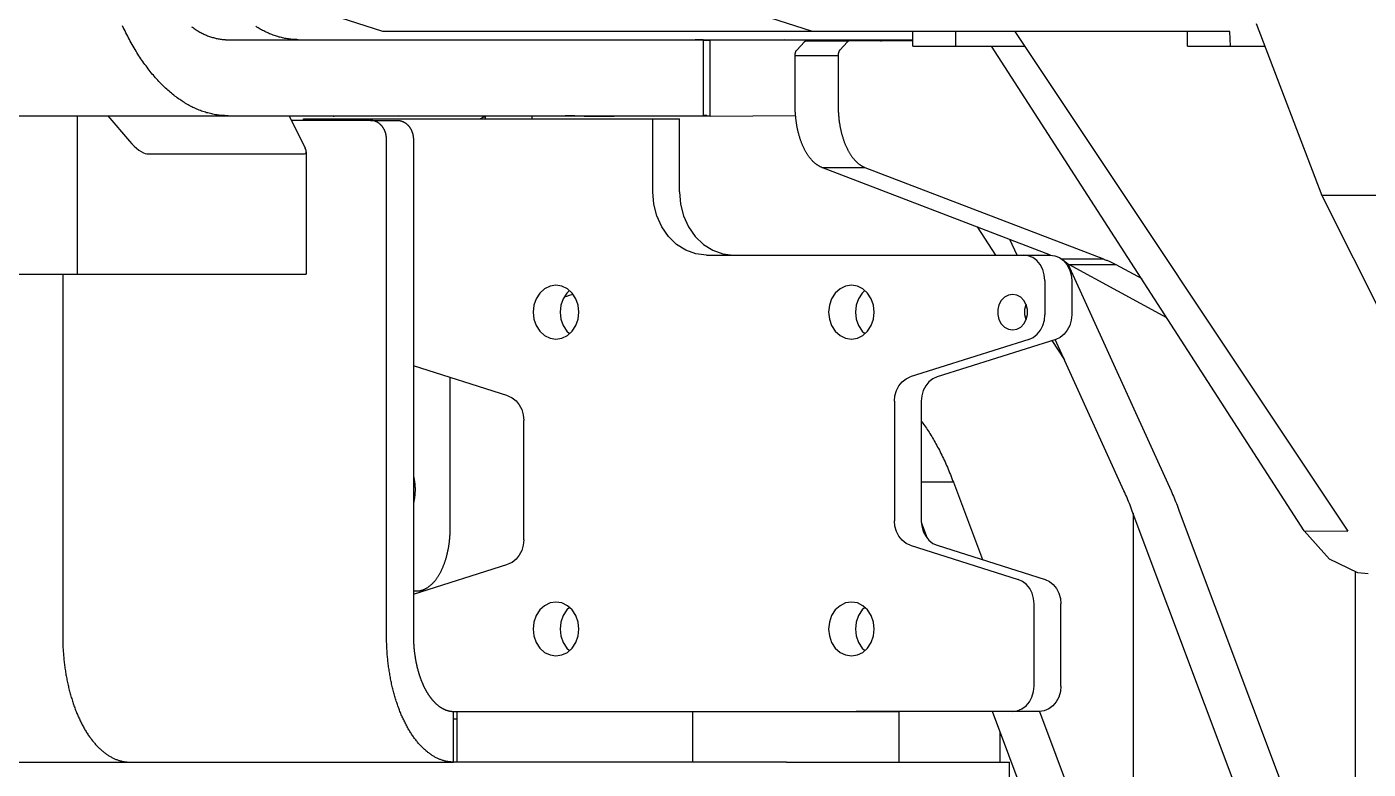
# Model space of a CAD drawing. Header units: millimetres. Extents: x 1084702 to 1166801, y 36632 to 124519.
# Drawn here: x 1098622.6 to 1098834.3, y 57618.9 to 57736 of the extents above; entities that cross this region are included whole.
import ezdxf

# ---------------------------------------------------------------- set-up
doc = ezdxf.new("R2010")
doc.units = ezdxf.units.MM
doc.header["$LTSCALE"] = 250
doc.linetypes.add('CENTER', pattern=[3, 2.5, -0.25, 0, -0.25])
doc.layers.get('0').update_dxf_attribs({"color": 255})

# ---------------------------------------------------------------- blocks, each defined once
blk = doc.blocks.new('PK65002M m platform_top')
at = {"linetype": 'Continuous'}
for p, q in [((-10681.76, 3721.61), (-10681.76, 3776.82)), ((-10646.72, 3712.42), (-10646.72, 3774.17)), ((-10654, 3712.06), (-10676.02, 3770.71)), ((-10668.6, 3770.71), (-10646.58, 3712.06)), ((-10631.91, 3743.68), (-10637.15, 3757.63)), ((-10629.75, 3757.68), (-10624.49, 3743.68)), ((-10627.2, 3757.68), (-10627.2, 3751.68)), ((-10592, 3751.68), (-10627.2, 3751.68)), ((-10625.69, 3746.87), (-10625.69, 3751.68)), ((-10609.8, 3751.68), (-10609.8, 3743.68)), ((-10592, 3751.68), (-10540.02, 3751.68)), ((-10577.23, 3751.68), (-10577.23, 3743.68)), ((-10540.02, 3751.68), (-10540.02, 3743.68)), ((-10540.02, 3751.68), (-10539.45, 3751.68)), ((-10539.45, 3751.68), (-10539.45, 3743.68)), ((-10488.33, 3751.68), (-10539.45, 3751.68)), ((-10415.46, 3751.68), (-10488.33, 3751.68)), ((-10631.93, 3743.68), (-10602.99, 3743.68)), ((-10540.02, 3743.68), (-10609.8, 3743.68)), ((-10546.02, 3743.68), (-10566.2, 3743.68)), ((-10540.02, 3744.88), (-10539.45, 3744.88)), ((-10539.45, 3743.68), (-10540.02, 3743.68)), ((-10635.32, 3739.68), (-10635.32, 3726.71)), ((-10631.08, 3739.68), (-10631.08, 3726.71)), ((-10533.09, 3653.42), (-10533.09, 3731.68)), ((-10528.85, 3731.68), (-10528.85, 3653.42)), ((-10477.73, 3674.69), (-10477.73, 3731.68)), ((-10533.09, 3725.18), (-10548, 3720.47)), ((-10533.09, 3724.67), (-10533.62, 3724.67)), ((-10615.78, 3717.47), (-10632.8, 3722.85)), ((-10611.54, 3717.47), (-10628.57, 3722.85)), ((-10677.69, 3719.66), (-10673.72, 3715.16)), ((-10618.34, 3707.53), (-10622.91, 3719.72)), ((-10614.24, 3716.37), (-10613.29, 3713.85)), ((-10550.52, 3716.61), (-10550.52, 3697.75)), ((-10679.53, 3713.64), (-10680.58, 3715.26)), ((-10673.72, 3715.16), (-10680.58, 3715.26)), ((-10673.72, 3715.16), (-10624.38, 3638.68)), ((-10538.92, 3714.67), (-10538.92, 3691.01)), ((-10628.06, 3636.38), (-10679.53, 3713.64)), ((-10613.27, 3694.75), (-10613.27, 3713.61)), ((-10609.03, 3694.75), (-10609.03, 3713.61)), ((-10636.43, 3673.06), (-10652.69, 3708.89)), ((-10645.27, 3708.89), (-10634.43, 3684.99)), ((-10618.34, 3707.53), (-10613.27, 3707.53)), ((-10548, 3693.88), (-10533.09, 3689.17)), ((-10634.5, 3684.97), (-10615.78, 3690.88)), ((-10630.26, 3684.97), (-10611.54, 3690.88)), ((-10633.89, 3685.16), (-10635.87, 3688.18)), ((-10676.5, 3662.26), (-10686.47, 3682.06)), ((-10652.05, 3681.57), (-10636.54, 3673.15)), ((-10637.02, 3675.68), (-10637.02, 3681.1)), ((-10632.78, 3675.68), (-10632.78, 3681.1)), ((-10643.96, 3673.15), (-10648.06, 3675.38)), ((-10516.19, 3655.38), (-10516.19, 3674.69)), ((-10454.72, 3674.69), (-10516.19, 3674.69)), ((-10480.03, 3649.69), (-10480.03, 3674.69)), ((-10636.54, 3673.15), (-10643.96, 3673.15)), ((-10604.36, 3657.84), (-10642.06, 3672.29)), ((-10635.39, 3672.29), (-10642.06, 3672.29)), ((-10633.68, 3671.68), (-10597.57, 3657.84)), ((-10579.35, 3671.68), (-10633.62, 3671.68)), ((-10628.38, 3671.68), (-10627.27, 3669.23)), ((-10622.07, 3667.23), (-10625, 3671.68)), ((-10731.62, 3662.26), (-10676.5, 3662.26)), ((-10666.16, 3635.13), (-10676.5, 3662.26)), ((-10575.11, 3661.68), (-10575.11, 3650.18)), ((-10570.87, 3661.68), (-10570.87, 3650.18)), ((-10597.57, 3657.84), (-10604.36, 3657.84)), ((-10513.49, 3649.69), (-10516.01, 3654.8)), ((-10491.02, 3655.69), (-10515.89, 3655.69)), ((-10484.87, 3649.69), (-10488.26, 3653.69)), ((-10579.95, 3649.76), (-10593.43, 3649.66)), ((-10579.95, 3649.76), (-10579.93, 3637.76)), ((-10579.95, 3649.76), (-10579.84, 3649.76)), ((-10579.84, 3649.76), (-10579.69, 3649.76)), ((-10579.69, 3649.76), (-10579.47, 3649.76)), ((-10579.47, 3649.76), (-10579.23, 3649.76)), ((-10579.34, 3649.67), (-10579.37, 3649.67)), ((-10579.31, 3649.67), (-10579.34, 3649.67)), ((-10579.34, 3649.66), (-10579.28, 3649.66)), ((-10579.24, 3649.67), (-10579.31, 3649.67)), ((-10579.28, 3649.66), (-10579.21, 3649.66)), ((-10579.16, 3649.67), (-10579.24, 3649.67)), ((-10579.23, 3649.76), (-10579, 3649.76)), ((-10579.21, 3649.66), (-10579.08, 3649.66)), ((-10579.02, 3649.67), (-10579.16, 3649.67)), ((-10579.08, 3649.66), (-10578.91, 3649.65)), ((-10578.91, 3649.68), (-10579.02, 3649.67)), ((-10579, 3649.76), (-10578.78, 3649.76)), ((-10578.91, 3649.69), (-10578.91, 3637.69)), ((-10495.92, 3649.69), (-10578.91, 3649.69)), ((-10578.78, 3649.76), (-10578.57, 3649.76)), ((-10578.57, 3649.76), (-10520.74, 3649.76)), ((-10577.07, 3649.69), (-10577.56, 3649.69)), ((-10576.53, 3649.69), (-10577.07, 3649.69)), ((-10575.93, 3649.7), (-10576.53, 3649.69)), ((-10575.41, 3649.7), (-10575.93, 3649.7)), ((-10574.5, 3649.7), (-10575.41, 3649.7)), ((-10515.75, 3650.18), (-10575.11, 3650.18)), ((-10573.78, 3649.7), (-10574.5, 3649.7)), ((-10572.9, 3649.71), (-10573.78, 3649.7)), ((-10571.99, 3649.71), (-10572.9, 3649.71)), ((-10570.77, 3649.71), (-10571.99, 3649.71)), ((-10569.67, 3649.72), (-10570.77, 3649.71)), ((-10568.4, 3649.72), (-10569.67, 3649.72)), ((-10567.14, 3649.72), (-10568.4, 3649.72)), ((-10566.01, 3649.72), (-10567.14, 3649.72)), ((-10564.78, 3649.73), (-10566.01, 3649.72)), ((-10563.86, 3649.73), (-10564.78, 3649.73)), ((-10562.84, 3649.73), (-10563.86, 3649.73)), ((-10562.12, 3649.73), (-10562.84, 3649.73)), ((-10561.42, 3649.73), (-10562.12, 3649.73)), ((-10560.77, 3649.73), (-10561.42, 3649.73)), ((-10560.07, 3649.73), (-10560.77, 3649.73)), ((-10559.43, 3649.72), (-10560.07, 3649.73)), ((-10559.01, 3649.72), (-10559.43, 3649.72)), ((-10558.63, 3649.72), (-10559.01, 3649.72)), ((-10558.1, 3649.72), (-10558.63, 3649.72)), ((-10558.59, 3649.69), (-10558.39, 3649.69)), ((-10558.39, 3649.69), (-10557.96, 3649.69)), ((-10557.72, 3649.72), (-10558.1, 3649.72)), ((-10557.96, 3649.69), (-10557.66, 3649.69)), ((-10557.46, 3649.72), (-10557.72, 3649.72)), ((-10557.66, 3649.69), (-10557.45, 3649.7)), ((-10557.32, 3649.71), (-10557.46, 3649.72)), ((-10557.45, 3649.7), (-10557.31, 3649.7)), ((-10557.21, 3649.71), (-10557.32, 3649.71)), ((-10557.31, 3649.7), (-10557.23, 3649.7)), ((-10557.23, 3649.7), (-10557.16, 3649.7)), ((-10557.15, 3649.71), (-10557.21, 3649.71)), ((-10557.16, 3649.7), (-10557.12, 3649.7)), ((-10557.11, 3649.71), (-10557.15, 3649.71)), ((-10557.12, 3649.7), (-10557.1, 3649.7)), ((-10551.87, 3650.18), (-10551.87, 3649.76)), ((-10544.45, 3649.76), (-10544.45, 3650.18)), ((-10530.76, 3649.69), (-10520.59, 3649.76)), ((-10526.31, 3650.42), (-10530.55, 3650.42)), ((-10526.31, 3650.42), (-10513.85, 3650.42)), ((-10520.74, 3649.76), (-10520.61, 3649.76)), ((-10520.61, 3649.76), (-10520.52, 3649.76)), ((-10520.59, 3649.76), (-10520.59, 3649.69)), ((-10520.52, 3649.76), (-10520.47, 3649.76)), ((-10520.46, 3649.76), (-10520.5, 3649.76)), ((-10520.47, 3649.76), (-10520.45, 3649.76)), ((-10520.45, 3649.76), (-10520.46, 3649.76)), ((-10520.44, 3649.76), (-10520.45, 3649.76)), ((-10515.75, 3650.42), (-10515.75, 3650.18)), ((-10480.03, 3649.69), (-10495.92, 3649.69)), ((-10452.02, 3649.69), (-10480.03, 3649.69)), ((-10600.14, 3640.19), (-10600.14, 3648.05)), ((-10593.36, 3648.05), (-10593.36, 3640.19)), ((-10593.36, 3640.19), (-10600.14, 3640.19)), ((-10655.29, 3638.68), (-10667.51, 3638.68)), ((-10662.08, 3638.68), (-10662, 3636.38)), ((-10655.29, 3638.68), (-10655.29, 3636.38)), ((-10611.93, 3638.68), (-10629.59, 3638.68)), ((-10618.71, 3638.68), (-10618.71, 3636.38)), ((-10611.93, 3638.68), (-10611.93, 3636.38)), ((-10611.93, 3637.92), (-10601.87, 3637.88)), ((-10606.89, 3637.9), (-10607.3, 3637.68)), ((-10595.09, 3637.88), (-10601.75, 3637.9)), ((-10601.61, 3638.01), (-10600.4, 3639.32)), ((-10593.62, 3639.32), (-10594.82, 3638.01)), ((-10591.66, 3637.68), (-10579.93, 3637.76)), ((-10579.72, 3637.76), (-10579.93, 3637.76)), ((-10579.36, 3637.76), (-10579.72, 3637.76)), ((-10662, 3636.38), (-10528.26, 3636.38)), ((-10503.43, 3637.68), (-10611.93, 3637.68)), ((-10503.85, 3637.69), (-10578.91, 3637.69)), ((-10578.83, 3637.68), (-10578.7, 3637.68)), ((-10578.7, 3637.68), (-10578.54, 3637.68)), ((-10578.54, 3637.68), (-10578.31, 3637.68)), ((-10578.31, 3637.68), (-10578.06, 3637.68)), ((-10578.06, 3637.68), (-10577.77, 3637.69)), ((-10577.77, 3637.69), (-10577.55, 3637.69)), ((-10559.28, 3637.68), (-10559.72, 3637.68)), ((-10558.88, 3637.68), (-10559.28, 3637.68)), ((-10558.58, 3637.69), (-10558.88, 3637.68)), ((-10530.75, 3637.69), (-10532.3, 3637.68))]:
    blk.add_line(p, q, dxfattribs=at)
for points in [[(-10539.45, 3751.68), (-10539.34, 3751.68), (-10539.22, 3751.67), (-10539.11, 3751.67), (-10538.99, 3751.66), (-10538.88, 3751.65), (-10538.76, 3751.63), (-10538.65, 3751.62), (-10538.53, 3751.6), (-10538.42, 3751.58), (-10538.3, 3751.56), (-10538.19, 3751.53), (-10538.07, 3751.51), (-10537.96, 3751.48), (-10537.84, 3751.44), (-10537.73, 3751.41), (-10537.62, 3751.37), (-10537.5, 3751.34), (-10537.39, 3751.29), (-10537.28, 3751.25), (-10537.16, 3751.2), (-10537.05, 3751.16), (-10536.94, 3751.11), (-10536.83, 3751.05), (-10536.71, 3751), (-10536.6, 3750.94), (-10536.49, 3750.88), (-10536.38, 3750.82), (-10536.27, 3750.75), (-10536.16, 3750.69), (-10536.05, 3750.62), (-10535.94, 3750.55), (-10535.83, 3750.47), (-10535.73, 3750.4), (-10535.62, 3750.32), (-10535.51, 3750.24), (-10535.4, 3750.16), (-10535.3, 3750.07), (-10535.19, 3749.99), (-10535.08, 3749.9), (-10534.98, 3749.81), (-10534.87, 3749.71), (-10534.77, 3749.62), (-10534.67, 3749.52), (-10534.56, 3749.42), (-10534.46, 3749.32), (-10534.36, 3749.22), (-10534.26, 3749.11), (-10534.16, 3749), (-10534.06, 3748.89), (-10533.96, 3748.78), (-10533.86, 3748.67), (-10533.76, 3748.55), (-10533.67, 3748.43), (-10533.57, 3748.31), (-10533.47, 3748.19), (-10533.38, 3748.06), (-10533.28, 3747.94), (-10533.19, 3747.81), (-10533.1, 3747.68), (-10533, 3747.55), (-10532.91, 3747.41), (-10532.82, 3747.28), (-10532.73, 3747.14), (-10532.64, 3747), (-10532.55, 3746.86), (-10532.47, 3746.72), (-10532.38, 3746.57), (-10532.29, 3746.42), (-10532.21, 3746.27), (-10532.12, 3746.12), (-10532.04, 3745.97), (-10531.96, 3745.82), (-10531.88, 3745.66), (-10531.8, 3745.51), (-10531.72, 3745.35), (-10531.64, 3745.19), (-10531.56, 3745.03), (-10531.49, 3744.87), (-10531.41, 3744.7), (-10531.34, 3744.53), (-10531.26, 3744.37), (-10531.19, 3744.2), (-10531.12, 3744.03), (-10531.05, 3743.86), (-10530.98, 3743.68), (-10530.91, 3743.51), (-10530.84, 3743.33), (-10530.77, 3743.15), (-10530.71, 3742.97), (-10530.64, 3742.79), (-10530.58, 3742.61), (-10530.52, 3742.43), (-10530.46, 3742.25), (-10530.39, 3742.06), (-10530.34, 3741.87), (-10530.28, 3741.68), (-10530.22, 3741.5), (-10530.16, 3741.31), (-10530.11, 3741.11), (-10530.05, 3740.92), (-10530, 3740.73), (-10529.95, 3740.53), (-10529.9, 3740.34), (-10529.85, 3740.14), (-10529.8, 3739.94), (-10529.75, 3739.74), (-10529.71, 3739.54), (-10529.66, 3739.34), (-10529.62, 3739.14), (-10529.58, 3738.94), (-10529.54, 3738.73), (-10529.5, 3738.53), (-10529.46, 3738.32), (-10529.42, 3738.12), (-10529.38, 3737.91), (-10529.35, 3737.7), (-10529.31, 3737.49), (-10529.28, 3737.28), (-10529.25, 3737.07), (-10529.22, 3736.86), (-10529.19, 3736.65), (-10529.16, 3736.44), (-10529.13, 3736.23), (-10529.11, 3736.01), (-10529.08, 3735.8), (-10529.06, 3735.59), (-10529.04, 3735.37), (-10529.02, 3735.16), (-10529, 3734.94), (-10528.98, 3734.73), (-10528.96, 3734.51), (-10528.95, 3734.29), (-10528.93, 3734.08), (-10528.92, 3733.86), (-10528.91, 3733.64), (-10528.9, 3733.43), (-10528.89, 3733.21), (-10528.88, 3732.99), (-10528.87, 3732.77), (-10528.86, 3732.55), (-10528.86, 3732.33), (-10528.86, 3732.11), (-10528.86, 3731.89), (-10528.85, 3731.68)], [(-10477.73, 3731.68), (-10477.73, 3731.89), (-10477.73, 3732.11), (-10477.74, 3732.33), (-10477.74, 3732.55), (-10477.75, 3732.77), (-10477.75, 3732.98), (-10477.76, 3733.2), (-10477.77, 3733.42), (-10477.78, 3733.63), (-10477.79, 3733.85), (-10477.81, 3734.06), (-10477.82, 3734.28), (-10477.84, 3734.5), (-10477.85, 3734.71), (-10477.87, 3734.93), (-10477.89, 3735.14), (-10477.91, 3735.36), (-10477.93, 3735.57), (-10477.96, 3735.78), (-10477.98, 3736), (-10478.01, 3736.21), (-10478.03, 3736.42), (-10478.06, 3736.63), (-10478.09, 3736.84), (-10478.12, 3737.05), (-10478.15, 3737.26), (-10478.18, 3737.47), (-10478.22, 3737.68), (-10478.25, 3737.89), (-10478.29, 3738.09), (-10478.33, 3738.3), (-10478.37, 3738.51), (-10478.41, 3738.71), (-10478.45, 3738.91), (-10478.49, 3739.12), (-10478.53, 3739.32), (-10478.58, 3739.52), (-10478.63, 3739.72), (-10478.67, 3739.92), (-10478.72, 3740.12), (-10478.77, 3740.32), (-10478.82, 3740.51), (-10478.87, 3740.71), (-10478.92, 3740.9), (-10478.98, 3741.09), (-10479.03, 3741.29), (-10479.09, 3741.48), (-10479.15, 3741.67), (-10479.21, 3741.86), (-10479.26, 3742.04), (-10479.33, 3742.23), (-10479.39, 3742.41), (-10479.45, 3742.6), (-10479.51, 3742.78), (-10479.58, 3742.96), (-10479.64, 3743.14), (-10479.71, 3743.32), (-10479.78, 3743.5), (-10479.85, 3743.67), (-10479.92, 3743.85), (-10479.99, 3744.02), (-10480.06, 3744.19), (-10480.13, 3744.36), (-10480.21, 3744.53), (-10480.28, 3744.7), (-10480.36, 3744.86), (-10480.44, 3745.02), (-10480.51, 3745.19), (-10480.59, 3745.35), (-10480.67, 3745.51), (-10480.75, 3745.66), (-10480.83, 3745.82), (-10480.92, 3745.97), (-10481, 3746.12), (-10481.08, 3746.27), (-10481.17, 3746.42), (-10481.25, 3746.57), (-10481.34, 3746.71), (-10481.43, 3746.85), (-10481.51, 3747), (-10481.6, 3747.13), (-10481.69, 3747.27), (-10481.78, 3747.41), (-10481.87, 3747.54), (-10481.97, 3747.67), (-10482.06, 3747.8), (-10482.15, 3747.93), (-10482.25, 3748.06), (-10482.34, 3748.18), (-10482.44, 3748.3), (-10482.53, 3748.42), (-10482.63, 3748.54), (-10482.73, 3748.66), (-10482.83, 3748.77), (-10482.93, 3748.88), (-10483.02, 3748.99), (-10483.12, 3749.1), (-10483.23, 3749.21), (-10483.33, 3749.31), (-10483.43, 3749.41), (-10483.53, 3749.51), (-10483.64, 3749.61), (-10483.74, 3749.7), (-10483.84, 3749.8), (-10483.95, 3749.89), (-10484.05, 3749.98), (-10484.16, 3750.06), (-10484.27, 3750.15), (-10484.37, 3750.23), (-10484.48, 3750.31), (-10484.59, 3750.39), (-10484.7, 3750.47), (-10484.81, 3750.54), (-10484.92, 3750.61), (-10485.03, 3750.68), (-10485.14, 3750.75), (-10485.25, 3750.81), (-10485.36, 3750.87), (-10485.47, 3750.93), (-10485.58, 3750.99), (-10485.69, 3751.05), (-10485.8, 3751.1), (-10485.92, 3751.15), (-10486.03, 3751.2), (-10486.14, 3751.25), (-10486.26, 3751.29), (-10486.37, 3751.33), (-10486.48, 3751.37), (-10486.6, 3751.41), (-10486.71, 3751.44), (-10486.83, 3751.47), (-10486.94, 3751.5), (-10487.06, 3751.53), (-10487.17, 3751.56), (-10487.29, 3751.58), (-10487.4, 3751.6), (-10487.52, 3751.62), (-10487.63, 3751.63), (-10487.75, 3751.65), (-10487.86, 3751.66), (-10487.98, 3751.67), (-10488.1, 3751.67), (-10488.21, 3751.68), (-10488.33, 3751.68)], [(-10635.32, 3739.68), (-10635.24, 3740.56), (-10634.98, 3741.41), (-10634.58, 3742.18), (-10634.05, 3742.8), (-10633.4, 3743.28), (-10632.67, 3743.58), (-10631.93, 3743.68)], [(-10627.69, 3743.68), (-10628.43, 3743.58), (-10629.16, 3743.28), (-10629.81, 3742.8), (-10630.34, 3742.18), (-10630.74, 3741.41), (-10631, 3740.56), (-10631.08, 3739.68)], [(-10537.33, 3742.99), (-10537.37, 3743.01), (-10537.41, 3743.04), (-10537.44, 3743.06), (-10537.48, 3743.08), (-10537.52, 3743.11), (-10537.56, 3743.13), (-10537.59, 3743.15), (-10537.63, 3743.17), (-10537.67, 3743.19), (-10537.71, 3743.21), (-10537.74, 3743.23), (-10537.78, 3743.25), (-10537.82, 3743.27), (-10537.86, 3743.29), (-10537.9, 3743.31), (-10537.93, 3743.33), (-10537.97, 3743.35), (-10538.01, 3743.36), (-10538.05, 3743.38), (-10538.09, 3743.4), (-10538.13, 3743.41), (-10538.16, 3743.43), (-10538.2, 3743.44), (-10538.24, 3743.46), (-10538.28, 3743.47), (-10538.32, 3743.48), (-10538.36, 3743.5), (-10538.4, 3743.51), (-10538.43, 3743.52), (-10538.47, 3743.53), (-10538.51, 3743.54), (-10538.55, 3743.56), (-10538.59, 3743.57), (-10538.63, 3743.58), (-10538.67, 3743.58), (-10538.71, 3743.59), (-10538.75, 3743.6), (-10538.79, 3743.61), (-10538.82, 3743.62), (-10538.86, 3743.62), (-10538.9, 3743.63), (-10538.94, 3743.64), (-10538.98, 3743.64), (-10539.02, 3743.65), (-10539.06, 3743.65), (-10539.1, 3743.66), (-10539.14, 3743.66), (-10539.18, 3743.67), (-10539.22, 3743.67), (-10539.26, 3743.67), (-10539.3, 3743.67), (-10539.33, 3743.67), (-10539.37, 3743.68), (-10539.41, 3743.68), (-10539.45, 3743.68)], [(-10533.09, 3731.68), (-10533.09, 3731.75), (-10533.09, 3731.82), (-10533.09, 3731.9), (-10533.1, 3731.97), (-10533.1, 3732.05), (-10533.1, 3732.12), (-10533.1, 3732.2), (-10533.1, 3732.27), (-10533.1, 3732.34), (-10533.11, 3732.42), (-10533.11, 3732.49), (-10533.11, 3732.57), (-10533.11, 3732.64), (-10533.12, 3732.71), (-10533.12, 3732.79), (-10533.12, 3732.86), (-10533.13, 3732.94), (-10533.13, 3733.01), (-10533.14, 3733.08), (-10533.14, 3733.16), (-10533.15, 3733.23), (-10533.15, 3733.3), (-10533.16, 3733.38), (-10533.16, 3733.45), (-10533.17, 3733.52), (-10533.18, 3733.6), (-10533.18, 3733.67), (-10533.19, 3733.74), (-10533.2, 3733.82), (-10533.2, 3733.89), (-10533.21, 3733.96), (-10533.22, 3734.04), (-10533.23, 3734.11), (-10533.23, 3734.18), (-10533.24, 3734.25), (-10533.25, 3734.33), (-10533.26, 3734.4), (-10533.27, 3734.47), (-10533.28, 3734.54), (-10533.29, 3734.61), (-10533.3, 3734.69), (-10533.31, 3734.76), (-10533.32, 3734.83), (-10533.33, 3734.9), (-10533.34, 3734.97), (-10533.35, 3735.04), (-10533.36, 3735.12), (-10533.37, 3735.19), (-10533.38, 3735.26), (-10533.4, 3735.33), (-10533.41, 3735.4), (-10533.42, 3735.47), (-10533.43, 3735.54), (-10533.45, 3735.61), (-10533.46, 3735.68), (-10533.47, 3735.75), (-10533.48, 3735.82), (-10533.5, 3735.89), (-10533.51, 3735.96), (-10533.53, 3736.03), (-10533.54, 3736.1), (-10533.56, 3736.17), (-10533.57, 3736.23), (-10533.59, 3736.3), (-10533.6, 3736.37), (-10533.62, 3736.44), (-10533.63, 3736.51), (-10533.65, 3736.58), (-10533.66, 3736.64), (-10533.68, 3736.71), (-10533.7, 3736.78), (-10533.71, 3736.84), (-10533.73, 3736.91), (-10533.75, 3736.98), (-10533.77, 3737.04), (-10533.78, 3737.11), (-10533.8, 3737.18), (-10533.82, 3737.24), (-10533.84, 3737.31), (-10533.86, 3737.37), (-10533.88, 3737.44), (-10533.89, 3737.5), (-10533.91, 3737.57), (-10533.93, 3737.63), (-10533.95, 3737.7), (-10533.97, 3737.76), (-10533.99, 3737.83), (-10534.01, 3737.89), (-10534.03, 3737.95), (-10534.05, 3738.02), (-10534.07, 3738.08), (-10534.1, 3738.14), (-10534.12, 3738.2), (-10534.14, 3738.27), (-10534.16, 3738.33), (-10534.18, 3738.39), (-10534.2, 3738.45), (-10534.23, 3738.51), (-10534.25, 3738.57), (-10534.27, 3738.63), (-10534.29, 3738.69), (-10534.32, 3738.75), (-10534.34, 3738.81), (-10534.36, 3738.87), (-10534.39, 3738.93), (-10534.41, 3738.99), (-10534.44, 3739.05), (-10534.46, 3739.11), (-10534.48, 3739.17), (-10534.51, 3739.22), (-10534.53, 3739.28), (-10534.56, 3739.34), (-10534.58, 3739.4), (-10534.61, 3739.45), (-10534.64, 3739.51), (-10534.66, 3739.57), (-10534.69, 3739.62), (-10534.71, 3739.68), (-10534.74, 3739.73), (-10534.77, 3739.79), (-10534.79, 3739.84), (-10534.82, 3739.9), (-10534.85, 3739.95), (-10534.87, 3740), (-10534.9, 3740.06), (-10534.93, 3740.11), (-10534.96, 3740.16), (-10534.98, 3740.21), (-10535.01, 3740.27), (-10535.04, 3740.32), (-10535.07, 3740.37), (-10535.1, 3740.42), (-10535.13, 3740.47), (-10535.16, 3740.52), (-10535.18, 3740.57), (-10535.21, 3740.62), (-10535.24, 3740.67), (-10535.27, 3740.72), (-10535.3, 3740.77), (-10535.33, 3740.82), (-10535.36, 3740.86), (-10535.39, 3740.91), (-10535.42, 3740.96), (-10535.45, 3741.01), (-10535.48, 3741.05), (-10535.51, 3741.1), (-10535.55, 3741.14), (-10535.58, 3741.19), (-10535.61, 3741.23), (-10535.64, 3741.28), (-10535.67, 3741.32), (-10535.7, 3741.37), (-10535.73, 3741.41), (-10535.77, 3741.45), (-10535.8, 3741.5), (-10535.83, 3741.54), (-10535.86, 3741.58), (-10535.9, 3741.62), (-10535.93, 3741.66), (-10535.96, 3741.71), (-10535.99, 3741.75), (-10536.03, 3741.79), (-10536.06, 3741.83), (-10536.09, 3741.87), (-10536.13, 3741.9), (-10536.16, 3741.94), (-10536.19, 3741.98), (-10536.23, 3742.02), (-10536.26, 3742.06), (-10536.3, 3742.09), (-10536.33, 3742.13), (-10536.36, 3742.17), (-10536.4, 3742.2), (-10536.43, 3742.24), (-10536.47, 3742.27), (-10536.5, 3742.31), (-10536.54, 3742.34), (-10536.57, 3742.38), (-10536.61, 3742.41), (-10536.64, 3742.44), (-10536.68, 3742.47), (-10536.71, 3742.51), (-10536.75, 3742.54), (-10536.79, 3742.57), (-10536.82, 3742.6), (-10536.86, 3742.63), (-10536.89, 3742.66), (-10536.93, 3742.69), (-10536.96, 3742.72), (-10537, 3742.75), (-10537.04, 3742.78), (-10537.07, 3742.8), (-10537.11, 3742.83), (-10537.15, 3742.86), (-10537.18, 3742.89), (-10537.22, 3742.91), (-10537.26, 3742.94), (-10537.29, 3742.96), (-10537.33, 3742.99)], [(-10598.64, 3730.68), (-10598.76, 3731.78), (-10599.12, 3732.8), (-10599.7, 3733.68), (-10600.44, 3734.36), (-10601.31, 3734.78), (-10602.25, 3734.93), (-10603.18, 3734.78), (-10604.05, 3734.36), (-10604.79, 3733.68), (-10605.37, 3732.8), (-10605.73, 3731.78), (-10605.85, 3730.68)], [(-10602.88, 3730.68), (-10603, 3731.78), (-10603.36, 3732.8), (-10603.94, 3733.68), (-10604.37, 3734.07)], [(-10552, 3730.68), (-10552.12, 3731.78), (-10552.48, 3732.8), (-10553.05, 3733.68), (-10553.8, 3734.36), (-10554.67, 3734.78), (-10555.6, 3734.93), (-10556.54, 3734.78), (-10557.41, 3734.36), (-10558.15, 3733.68), (-10558.72, 3732.8), (-10559.08, 3731.78), (-10559.21, 3730.68)], [(-10556.24, 3730.68), (-10556.36, 3731.78), (-10556.72, 3732.8), (-10557.29, 3733.68), (-10557.72, 3734.07)], [(-10605.85, 3730.68), (-10605.73, 3729.58), (-10605.37, 3728.55), (-10604.79, 3727.67), (-10604.05, 3727), (-10603.18, 3726.57), (-10602.25, 3726.43), (-10601.31, 3726.57), (-10600.44, 3727), (-10599.7, 3727.67), (-10599.12, 3728.55), (-10598.76, 3729.58), (-10598.64, 3730.68)], [(-10604.37, 3727.28), (-10603.94, 3727.67), (-10603.36, 3728.55), (-10603, 3729.58), (-10602.88, 3730.68)], [(-10559.21, 3730.68), (-10559.08, 3729.58), (-10558.72, 3728.55), (-10558.15, 3727.67), (-10557.41, 3727), (-10556.54, 3726.57), (-10555.6, 3726.43), (-10554.67, 3726.57), (-10553.8, 3727), (-10553.05, 3727.67), (-10552.48, 3728.55), (-10552.12, 3729.58), (-10552, 3730.68)], [(-10557.72, 3727.28), (-10557.29, 3727.67), (-10556.72, 3728.55), (-10556.36, 3729.58), (-10556.24, 3730.68)], [(-10632.8, 3722.85), (-10633.49, 3723.16), (-10634.11, 3723.65), (-10634.62, 3724.28), (-10635, 3725.02), (-10635.24, 3725.85), (-10635.32, 3726.71)], [(-10631.08, 3726.71), (-10631, 3725.85), (-10630.76, 3725.02), (-10630.38, 3724.28), (-10629.87, 3723.65), (-10629.25, 3723.16), (-10628.57, 3722.85)], [(-10533.62, 3724.67), (-10533.69, 3724.67), (-10533.75, 3724.67), (-10533.82, 3724.66), (-10533.89, 3724.66), (-10533.96, 3724.65), (-10534.03, 3724.64), (-10534.09, 3724.63), (-10534.16, 3724.62), (-10534.23, 3724.6), (-10534.3, 3724.59), (-10534.37, 3724.57), (-10534.43, 3724.55), (-10534.5, 3724.53), (-10534.57, 3724.51), (-10534.63, 3724.49), (-10534.7, 3724.46), (-10534.77, 3724.43), (-10534.83, 3724.4), (-10534.9, 3724.37), (-10534.97, 3724.34), (-10535.03, 3724.31), (-10535.1, 3724.27), (-10535.16, 3724.24), (-10535.23, 3724.2), (-10535.29, 3724.16), (-10535.36, 3724.12), (-10535.42, 3724.07), (-10535.49, 3724.03), (-10535.55, 3723.98), (-10535.61, 3723.93), (-10535.68, 3723.89), (-10535.74, 3723.83), (-10535.8, 3723.78), (-10535.86, 3723.73), (-10535.93, 3723.67), (-10535.99, 3723.62), (-10536.05, 3723.56), (-10536.11, 3723.5), (-10536.17, 3723.44), (-10536.23, 3723.37), (-10536.29, 3723.31), (-10536.35, 3723.24), (-10536.4, 3723.18), (-10536.46, 3723.11), (-10536.52, 3723.04), (-10536.58, 3722.97), (-10536.63, 3722.9), (-10536.69, 3722.82), (-10536.74, 3722.75), (-10536.8, 3722.67), (-10536.85, 3722.59), (-10536.91, 3722.51), (-10536.96, 3722.43), (-10537.01, 3722.35), (-10537.06, 3722.27), (-10537.12, 3722.18), (-10537.17, 3722.1), (-10537.22, 3722.01), (-10537.27, 3721.92), (-10537.32, 3721.83), (-10537.36, 3721.74), (-10537.41, 3721.65), (-10537.46, 3721.56), (-10537.51, 3721.46), (-10537.55, 3721.37), (-10537.6, 3721.27), (-10537.64, 3721.18), (-10537.69, 3721.08), (-10537.73, 3720.98), (-10537.77, 3720.88), (-10537.81, 3720.78), (-10537.86, 3720.67), (-10537.9, 3720.57), (-10537.94, 3720.47), (-10537.98, 3720.36), (-10538.01, 3720.25), (-10538.05, 3720.15), (-10538.09, 3720.04), (-10538.13, 3719.93), (-10538.16, 3719.82), (-10538.2, 3719.71), (-10538.23, 3719.6), (-10538.26, 3719.48), (-10538.3, 3719.37), (-10538.33, 3719.26), (-10538.36, 3719.14), (-10538.39, 3719.03), (-10538.42, 3718.91), (-10538.45, 3718.79), (-10538.47, 3718.68), (-10538.5, 3718.56), (-10538.53, 3718.44), (-10538.55, 3718.32), (-10538.58, 3718.2), (-10538.6, 3718.08), (-10538.62, 3717.96), (-10538.64, 3717.84), (-10538.67, 3717.71), (-10538.69, 3717.59), (-10538.71, 3717.47), (-10538.72, 3717.34), (-10538.74, 3717.22), (-10538.76, 3717.09), (-10538.78, 3716.97), (-10538.79, 3716.84), (-10538.8, 3716.72), (-10538.82, 3716.59), (-10538.83, 3716.46), (-10538.84, 3716.34), (-10538.85, 3716.21), (-10538.86, 3716.08), (-10538.87, 3715.96), (-10538.88, 3715.83), (-10538.89, 3715.7), (-10538.9, 3715.57), (-10538.9, 3715.44), (-10538.91, 3715.31), (-10538.91, 3715.19), (-10538.91, 3715.06), (-10538.92, 3714.93), (-10538.92, 3714.8), (-10538.92, 3714.67)], [(-10683.81, 3721.97), (-10682.17, 3721.81), (-10677.69, 3719.66)], [(-10550.52, 3716.61), (-10550.44, 3717.47), (-10550.2, 3718.3), (-10549.81, 3719.04), (-10549.3, 3719.67), (-10548.68, 3720.16), (-10548, 3720.47)], [(-10613.27, 3713.61), (-10613.35, 3714.47), (-10613.59, 3715.3), (-10613.97, 3716.04), (-10614.48, 3716.67), (-10615.1, 3717.16), (-10615.78, 3717.47)], [(-10611.54, 3717.47), (-10610.86, 3717.16), (-10610.24, 3716.67), (-10609.73, 3716.04), (-10609.35, 3715.3), (-10609.11, 3714.47), (-10609.03, 3713.61)], [(-10652.69, 3708.89), (-10652.82, 3709.16), (-10652.94, 3709.44), (-10653.06, 3709.72), (-10653.18, 3710), (-10653.3, 3710.29), (-10653.42, 3710.58), (-10653.54, 3710.87), (-10653.65, 3711.16), (-10653.77, 3711.46), (-10653.89, 3711.76), (-10654, 3712.06)], [(-10646.58, 3712.06), (-10646.47, 3711.76), (-10646.35, 3711.46), (-10646.24, 3711.16), (-10646.12, 3710.87), (-10646, 3710.58), (-10645.88, 3710.29), (-10645.76, 3710), (-10645.64, 3709.72), (-10645.52, 3709.44), (-10645.4, 3709.16), (-10645.27, 3708.89)], [(-10533.09, 3706.49), (-10533.11, 3706.56), (-10533.13, 3706.63), (-10533.14, 3706.7), (-10533.16, 3706.77), (-10533.17, 3706.85), (-10533.19, 3706.92), (-10533.2, 3706.99), (-10533.21, 3707.06), (-10533.23, 3707.14), (-10533.24, 3707.21), (-10533.25, 3707.29), (-10533.26, 3707.36), (-10533.27, 3707.44), (-10533.28, 3707.51), (-10533.29, 3707.59), (-10533.3, 3707.67), (-10533.31, 3707.74), (-10533.31, 3707.82), (-10533.32, 3707.9), (-10533.33, 3707.98), (-10533.33, 3708.05), (-10533.34, 3708.13), (-10533.34, 3708.21), (-10533.34, 3708.28), (-10533.35, 3708.36), (-10533.35, 3708.44), (-10533.35, 3708.52), (-10533.35, 3708.59), (-10533.35, 3708.67), (-10533.35, 3708.75), (-10533.35, 3708.83), (-10533.35, 3708.9), (-10533.35, 3708.98), (-10533.34, 3709.06), (-10533.34, 3709.14), (-10533.34, 3709.21), (-10533.33, 3709.29), (-10533.33, 3709.37), (-10533.32, 3709.45), (-10533.31, 3709.52), (-10533.31, 3709.6), (-10533.3, 3709.68), (-10533.29, 3709.75), (-10533.28, 3709.83), (-10533.27, 3709.9), (-10533.26, 3709.98), (-10533.25, 3710.06), (-10533.24, 3710.13), (-10533.23, 3710.2), (-10533.21, 3710.28), (-10533.2, 3710.35), (-10533.19, 3710.43), (-10533.17, 3710.5), (-10533.16, 3710.57), (-10533.14, 3710.64), (-10533.13, 3710.71), (-10533.11, 3710.78), (-10533.09, 3710.85)], [(-10613.27, 3697.9), (-10613.35, 3697.99), (-10613.49, 3698.19), (-10613.64, 3698.38), (-10613.78, 3698.58), (-10613.92, 3698.78), (-10614.07, 3698.99), (-10614.21, 3699.2), (-10614.35, 3699.41), (-10614.49, 3699.63), (-10614.63, 3699.85), (-10614.77, 3700.07), (-10614.91, 3700.29), (-10615.04, 3700.52), (-10615.18, 3700.75), (-10615.32, 3700.99), (-10615.45, 3701.23), (-10615.59, 3701.47), (-10615.72, 3701.71), (-10615.85, 3701.96), (-10615.99, 3702.21), (-10616.12, 3702.46), (-10616.25, 3702.72), (-10616.38, 3702.98), (-10616.51, 3703.24), (-10616.64, 3703.51), (-10616.76, 3703.78), (-10616.89, 3704.05), (-10617.02, 3704.32), (-10617.14, 3704.6), (-10617.26, 3704.88), (-10617.39, 3705.16), (-10617.51, 3705.45), (-10617.63, 3705.74), (-10617.75, 3706.03), (-10617.87, 3706.32), (-10617.99, 3706.62), (-10618.1, 3706.92), (-10618.22, 3707.22), (-10618.34, 3707.53)], [(-10548, 3693.88), (-10548.68, 3694.19), (-10549.3, 3694.68), (-10549.81, 3695.31), (-10550.2, 3696.05), (-10550.44, 3696.89), (-10550.52, 3697.75)], [(-10615.78, 3690.88), (-10615.1, 3691.19), (-10614.48, 3691.68), (-10613.97, 3692.31), (-10613.59, 3693.05), (-10613.35, 3693.89), (-10613.27, 3694.75)], [(-10609.03, 3694.75), (-10609.11, 3693.89), (-10609.35, 3693.05), (-10609.73, 3692.31), (-10610.24, 3691.68), (-10610.86, 3691.19), (-10611.54, 3690.88)], [(-10637.02, 3681.1), (-10636.94, 3681.96), (-10636.7, 3682.8), (-10636.31, 3683.54), (-10635.8, 3684.17), (-10635.18, 3684.66), (-10634.5, 3684.97)], [(-10630.26, 3684.97), (-10630.94, 3684.66), (-10631.56, 3684.17), (-10632.07, 3683.54), (-10632.46, 3682.8), (-10632.7, 3681.96), (-10632.78, 3681.1)], [(-10598.64, 3680.68), (-10598.76, 3681.78), (-10599.12, 3682.8), (-10599.7, 3683.68), (-10600.44, 3684.36), (-10601.31, 3684.78), (-10602.25, 3684.93), (-10603.18, 3684.78), (-10604.05, 3684.36), (-10604.79, 3683.68), (-10605.37, 3682.8), (-10605.73, 3681.78), (-10605.85, 3680.68)], [(-10552, 3680.68), (-10552.12, 3681.78), (-10552.48, 3682.8), (-10553.05, 3683.68), (-10553.8, 3684.36), (-10554.67, 3684.78), (-10555.6, 3684.93), (-10556.54, 3684.78), (-10557.41, 3684.36), (-10558.15, 3683.68), (-10558.72, 3682.8), (-10559.08, 3681.78), (-10559.21, 3680.68)], [(-10627.69, 3683.48), (-10628.36, 3683.36), (-10628.97, 3683.03), (-10629.48, 3682.51), (-10629.85, 3681.84), (-10630.04, 3681.07), (-10630.04, 3680.28), (-10629.85, 3679.51), (-10629.48, 3678.84), (-10628.97, 3678.32), (-10628.36, 3677.99), (-10627.69, 3677.88)], [(-10627.69, 3677.88), (-10627.02, 3677.99), (-10626.4, 3678.32), (-10625.89, 3678.84), (-10625.53, 3679.51), (-10625.34, 3680.28), (-10625.34, 3681.07), (-10625.53, 3681.84), (-10625.89, 3682.51), (-10626.4, 3683.03), (-10627.02, 3683.36), (-10627.69, 3683.48)], [(-10602.88, 3680.68), (-10603, 3681.78), (-10603.36, 3682.8), (-10603.94, 3683.68), (-10604.37, 3684.07)], [(-10556.24, 3680.68), (-10556.36, 3681.78), (-10556.72, 3682.8), (-10557.29, 3683.68), (-10557.72, 3684.07)], [(-10629.81, 3679.44), (-10629.77, 3679.51), (-10629.58, 3680.28), (-10629.58, 3681.07), (-10629.77, 3681.84), (-10629.81, 3681.91)], [(-10605.85, 3680.68), (-10605.73, 3679.58), (-10605.37, 3678.55), (-10604.79, 3677.67), (-10604.05, 3677), (-10603.18, 3676.57), (-10602.25, 3676.43), (-10601.31, 3676.57), (-10600.44, 3677), (-10599.7, 3677.67), (-10599.12, 3678.55), (-10598.76, 3679.58), (-10598.64, 3680.68)], [(-10604.37, 3677.28), (-10603.94, 3677.67), (-10603.36, 3678.55), (-10603, 3679.58), (-10602.88, 3680.68)], [(-10559.21, 3680.68), (-10559.08, 3679.58), (-10558.72, 3678.55), (-10558.15, 3677.67), (-10557.41, 3677), (-10556.54, 3676.57), (-10555.6, 3676.43), (-10554.67, 3676.57), (-10553.8, 3677), (-10553.05, 3677.67), (-10552.48, 3678.55), (-10552.12, 3679.58), (-10552, 3680.68)], [(-10557.72, 3677.28), (-10557.29, 3677.67), (-10556.72, 3678.55), (-10556.36, 3679.58), (-10556.24, 3680.68)], [(-10558.29, 3677.88), (-10558.12, 3677.94), (-10557.69, 3678.07), (-10557.26, 3678.19), (-10556.88, 3678.3)], [(-10633.62, 3671.68), (-10634.37, 3671.77), (-10635.09, 3672.07), (-10635.74, 3672.55), (-10636.27, 3673.18), (-10636.68, 3673.94), (-10636.93, 3674.8), (-10637.02, 3675.68)], [(-10632.78, 3675.68), (-10632.69, 3674.8), (-10632.44, 3673.94), (-10632.03, 3673.18), (-10631.5, 3672.55), (-10630.86, 3672.07), (-10630.13, 3671.77), (-10629.38, 3671.68)], [(-10642.06, 3672.29), (-10642.19, 3672.35), (-10642.31, 3672.4), (-10642.44, 3672.45), (-10642.56, 3672.5), (-10642.68, 3672.55), (-10642.8, 3672.6), (-10642.92, 3672.65), (-10643.03, 3672.7), (-10643.14, 3672.75), (-10643.25, 3672.8), (-10643.36, 3672.85), (-10643.46, 3672.9), (-10643.57, 3672.95), (-10643.67, 3673), (-10643.77, 3673.05), (-10643.86, 3673.1), (-10643.96, 3673.15)], [(-10636.54, 3673.15), (-10636.47, 3673.09), (-10636.39, 3673.03), (-10636.32, 3672.98), (-10636.24, 3672.92), (-10636.16, 3672.86), (-10636.08, 3672.81), (-10636, 3672.75), (-10635.92, 3672.69), (-10635.83, 3672.64), (-10635.79, 3672.61)], [(-10575.11, 3661.68), (-10575.27, 3663.63), (-10575.75, 3665.5), (-10576.54, 3667.23), (-10577.59, 3668.75), (-10578.88, 3669.99), (-10580.34, 3670.91), (-10581.93, 3671.48), (-10583.59, 3671.68)], [(-10579.35, 3671.68), (-10577.69, 3671.48), (-10576.1, 3670.91), (-10574.64, 3669.99), (-10573.35, 3668.75), (-10572.3, 3667.23), (-10571.51, 3665.5), (-10571.03, 3663.63), (-10570.87, 3661.68)], [(-10600.14, 3648.05), (-10600.14, 3648.17), (-10600.14, 3648.3), (-10600.14, 3648.43), (-10600.15, 3648.56), (-10600.15, 3648.69), (-10600.16, 3648.82), (-10600.16, 3648.95), (-10600.17, 3649.07), (-10600.18, 3649.2), (-10600.18, 3649.33), (-10600.19, 3649.46), (-10600.2, 3649.59), (-10600.21, 3649.71), (-10600.23, 3649.84), (-10600.24, 3649.97), (-10600.25, 3650.09), (-10600.27, 3650.22), (-10600.28, 3650.34), (-10600.3, 3650.47), (-10600.31, 3650.59), (-10600.33, 3650.72), (-10600.35, 3650.84), (-10600.37, 3650.97), (-10600.39, 3651.09), (-10600.41, 3651.21), (-10600.43, 3651.33), (-10600.46, 3651.45), (-10600.48, 3651.57), (-10600.5, 3651.69), (-10600.53, 3651.81), (-10600.56, 3651.93), (-10600.58, 3652.05), (-10600.61, 3652.17), (-10600.64, 3652.29), (-10600.67, 3652.4), (-10600.7, 3652.52), (-10600.73, 3652.63), (-10600.76, 3652.75), (-10600.79, 3652.86), (-10600.83, 3652.97), (-10600.86, 3653.08), (-10600.9, 3653.2), (-10600.93, 3653.31), (-10600.97, 3653.41), (-10601, 3653.52), (-10601.04, 3653.63), (-10601.08, 3653.74), (-10601.12, 3653.84), (-10601.16, 3653.95), (-10601.2, 3654.05), (-10601.24, 3654.15), (-10601.28, 3654.25), (-10601.33, 3654.35), (-10601.37, 3654.45), (-10601.41, 3654.55), (-10601.46, 3654.65), (-10601.5, 3654.75), (-10601.55, 3654.84), (-10601.6, 3654.93), (-10601.64, 3655.03), (-10601.69, 3655.12), (-10601.74, 3655.21), (-10601.79, 3655.3), (-10601.84, 3655.39), (-10601.89, 3655.47), (-10601.94, 3655.56), (-10601.99, 3655.64), (-10602.05, 3655.73), (-10602.1, 3655.81), (-10602.15, 3655.89), (-10602.21, 3655.97), (-10602.26, 3656.05), (-10602.31, 3656.12), (-10602.37, 3656.2), (-10602.43, 3656.27), (-10602.48, 3656.34), (-10602.54, 3656.42), (-10602.6, 3656.49), (-10602.65, 3656.55), (-10602.71, 3656.62), (-10602.77, 3656.69), (-10602.83, 3656.75), (-10602.89, 3656.81), (-10602.95, 3656.87), (-10603.01, 3656.93), (-10603.07, 3656.99), (-10603.13, 3657.05), (-10603.19, 3657.1), (-10603.26, 3657.16), (-10603.32, 3657.21), (-10603.38, 3657.26), (-10603.44, 3657.31), (-10603.51, 3657.36), (-10603.57, 3657.4), (-10603.64, 3657.45), (-10603.7, 3657.49), (-10603.76, 3657.53), (-10603.83, 3657.57), (-10603.89, 3657.61), (-10603.96, 3657.65), (-10604.03, 3657.68), (-10604.09, 3657.72), (-10604.16, 3657.75), (-10604.22, 3657.78), (-10604.29, 3657.81), (-10604.36, 3657.84)], [(-10597.57, 3657.84), (-10597.51, 3657.81), (-10597.44, 3657.78), (-10597.37, 3657.75), (-10597.31, 3657.72), (-10597.24, 3657.68), (-10597.18, 3657.65), (-10597.11, 3657.61), (-10597.05, 3657.57), (-10596.98, 3657.53), (-10596.92, 3657.49), (-10596.85, 3657.45), (-10596.79, 3657.41), (-10596.73, 3657.36), (-10596.66, 3657.31), (-10596.6, 3657.26), (-10596.54, 3657.21), (-10596.47, 3657.16), (-10596.41, 3657.11), (-10596.35, 3657.05), (-10596.29, 3656.99), (-10596.23, 3656.94), (-10596.17, 3656.88), (-10596.11, 3656.82), (-10596.05, 3656.75), (-10595.99, 3656.69), (-10595.93, 3656.62), (-10595.87, 3656.56), (-10595.81, 3656.49), (-10595.76, 3656.42), (-10595.7, 3656.35), (-10595.64, 3656.28), (-10595.59, 3656.2), (-10595.53, 3656.13), (-10595.48, 3656.05), (-10595.42, 3655.97), (-10595.37, 3655.89), (-10595.32, 3655.81), (-10595.26, 3655.73), (-10595.21, 3655.65), (-10595.16, 3655.56), (-10595.11, 3655.48), (-10595.06, 3655.39), (-10595.01, 3655.3), (-10594.96, 3655.21), (-10594.91, 3655.12), (-10594.86, 3655.03), (-10594.81, 3654.94), (-10594.77, 3654.84), (-10594.72, 3654.75), (-10594.68, 3654.65), (-10594.63, 3654.55), (-10594.59, 3654.45), (-10594.54, 3654.35), (-10594.5, 3654.25), (-10594.46, 3654.15), (-10594.42, 3654.05), (-10594.38, 3653.95), (-10594.34, 3653.84), (-10594.3, 3653.74), (-10594.26, 3653.63), (-10594.22, 3653.52), (-10594.18, 3653.42), (-10594.15, 3653.31), (-10594.11, 3653.2), (-10594.08, 3653.09), (-10594.04, 3652.98), (-10594.01, 3652.86), (-10593.98, 3652.75), (-10593.95, 3652.64), (-10593.92, 3652.52), (-10593.89, 3652.41), (-10593.86, 3652.29), (-10593.83, 3652.17), (-10593.8, 3652.06), (-10593.77, 3651.94), (-10593.75, 3651.82), (-10593.72, 3651.7), (-10593.7, 3651.58), (-10593.67, 3651.46), (-10593.65, 3651.34), (-10593.63, 3651.22), (-10593.61, 3651.09), (-10593.59, 3650.97), (-10593.57, 3650.85), (-10593.55, 3650.72), (-10593.53, 3650.6), (-10593.51, 3650.47), (-10593.5, 3650.35), (-10593.48, 3650.22), (-10593.47, 3650.1), (-10593.45, 3649.97), (-10593.44, 3649.84), (-10593.43, 3649.72)], [(-10530.55, 3650.42), (-10530.59, 3650.42), (-10530.64, 3650.42), (-10530.68, 3650.42), (-10530.73, 3650.43), (-10530.77, 3650.43), (-10530.81, 3650.44), (-10530.86, 3650.44), (-10530.9, 3650.45), (-10530.95, 3650.46), (-10530.99, 3650.46), (-10531.03, 3650.47), (-10531.08, 3650.48), (-10531.12, 3650.5), (-10531.16, 3650.51), (-10531.21, 3650.52), (-10531.25, 3650.54), (-10531.29, 3650.55), (-10531.33, 3650.57), (-10531.38, 3650.58), (-10531.42, 3650.6), (-10531.46, 3650.62), (-10531.5, 3650.64), (-10531.54, 3650.66), (-10531.58, 3650.68), (-10531.62, 3650.7), (-10531.66, 3650.72), (-10531.7, 3650.75), (-10531.74, 3650.77), (-10531.78, 3650.79), (-10531.82, 3650.82), (-10531.86, 3650.85), (-10531.9, 3650.87), (-10531.93, 3650.9), (-10531.97, 3650.93), (-10532.01, 3650.96), (-10532.04, 3650.99), (-10532.08, 3651.02), (-10532.11, 3651.05), (-10532.15, 3651.09), (-10532.18, 3651.12), (-10532.22, 3651.15), (-10532.25, 3651.19), (-10532.28, 3651.23), (-10532.32, 3651.26), (-10532.35, 3651.3), (-10532.38, 3651.34), (-10532.41, 3651.37), (-10532.44, 3651.41), (-10532.47, 3651.45), (-10532.5, 3651.49), (-10532.53, 3651.53), (-10532.55, 3651.57), (-10532.58, 3651.61), (-10532.61, 3651.66), (-10532.63, 3651.7), (-10532.66, 3651.74), (-10532.68, 3651.78), (-10532.71, 3651.83), (-10532.73, 3651.87), (-10532.75, 3651.92), (-10532.77, 3651.96), (-10532.8, 3652.01), (-10532.82, 3652.06), (-10532.84, 3652.1), (-10532.85, 3652.15), (-10532.87, 3652.2), (-10532.89, 3652.25), (-10532.91, 3652.29), (-10532.92, 3652.34), (-10532.94, 3652.39), (-10532.95, 3652.44), (-10532.97, 3652.49), (-10532.98, 3652.54), (-10532.99, 3652.59), (-10533.01, 3652.64), (-10533.02, 3652.69), (-10533.03, 3652.74), (-10533.04, 3652.79), (-10533.05, 3652.85), (-10533.05, 3652.9), (-10533.06, 3652.95), (-10533.07, 3653), (-10533.07, 3653.05), (-10533.08, 3653.1), (-10533.08, 3653.16), (-10533.09, 3653.21), (-10533.09, 3653.26), (-10533.09, 3653.32), (-10533.09, 3653.37), (-10533.09, 3653.42)], [(-10528.85, 3653.42), (-10528.85, 3653.37), (-10528.85, 3653.31), (-10528.85, 3653.26), (-10528.85, 3653.21), (-10528.84, 3653.16), (-10528.84, 3653.11), (-10528.84, 3653.05), (-10528.83, 3653), (-10528.82, 3652.95), (-10528.82, 3652.9), (-10528.81, 3652.85), (-10528.8, 3652.8), (-10528.79, 3652.74), (-10528.78, 3652.69), (-10528.77, 3652.64), (-10528.76, 3652.59), (-10528.74, 3652.54), (-10528.73, 3652.49), (-10528.72, 3652.44), (-10528.7, 3652.39), (-10528.69, 3652.34), (-10528.67, 3652.3), (-10528.65, 3652.25), (-10528.63, 3652.2), (-10528.62, 3652.15), (-10528.6, 3652.1), (-10528.58, 3652.06), (-10528.56, 3652.01), (-10528.54, 3651.97), (-10528.51, 3651.92), (-10528.49, 3651.87), (-10528.47, 3651.83), (-10528.44, 3651.79), (-10528.42, 3651.74), (-10528.39, 3651.7), (-10528.37, 3651.66), (-10528.34, 3651.61), (-10528.32, 3651.57), (-10528.29, 3651.53), (-10528.26, 3651.49), (-10528.23, 3651.45), (-10528.2, 3651.41), (-10528.17, 3651.37), (-10528.14, 3651.34), (-10528.11, 3651.3), (-10528.08, 3651.26), (-10528.05, 3651.23), (-10528.01, 3651.19), (-10527.98, 3651.16), (-10527.95, 3651.12), (-10527.91, 3651.09), (-10527.88, 3651.06), (-10527.84, 3651.02), (-10527.81, 3650.99), (-10527.77, 3650.96), (-10527.73, 3650.93), (-10527.7, 3650.9), (-10527.66, 3650.88), (-10527.62, 3650.85), (-10527.58, 3650.82), (-10527.54, 3650.8), (-10527.5, 3650.77), (-10527.47, 3650.75), (-10527.43, 3650.72), (-10527.39, 3650.7), (-10527.34, 3650.68), (-10527.3, 3650.66), (-10527.26, 3650.64), (-10527.22, 3650.62), (-10527.18, 3650.6), (-10527.14, 3650.58), (-10527.1, 3650.57), (-10527.05, 3650.55), (-10527.01, 3650.54), (-10526.97, 3650.52), (-10526.93, 3650.51), (-10526.88, 3650.5), (-10526.84, 3650.49), (-10526.8, 3650.47), (-10526.75, 3650.47), (-10526.71, 3650.46), (-10526.66, 3650.45), (-10526.62, 3650.44), (-10526.58, 3650.44), (-10526.53, 3650.43), (-10526.49, 3650.43), (-10526.44, 3650.42), (-10526.4, 3650.42), (-10526.35, 3650.42), (-10526.31, 3650.42)], [(-10593.43, 3649.72), (-10593.42, 3649.59), (-10593.41, 3649.46), (-10593.4, 3649.33), (-10593.39, 3649.21), (-10593.38, 3649.08), (-10593.38, 3648.95), (-10593.37, 3648.82), (-10593.37, 3648.69), (-10593.36, 3648.56), (-10593.36, 3648.43), (-10593.36, 3648.3), (-10593.36, 3648.17), (-10593.36, 3648.05)], [(-10579.37, 3649.67), (-10579.39, 3649.67), (-10579.4, 3649.67), (-10579.41, 3649.67), (-10579.41, 3649.67), (-10579.42, 3649.66), (-10579.42, 3649.66), (-10579.42, 3649.66), (-10579.42, 3649.66), (-10579.42, 3649.66), (-10579.42, 3649.66), (-10579.41, 3649.66), (-10579.4, 3649.66), (-10579.39, 3649.66), (-10579.38, 3649.66), (-10579.37, 3649.66), (-10579.34, 3649.66)], [(-10557.1, 3649.7), (-10557.08, 3649.7), (-10557.07, 3649.7), (-10557.06, 3649.71), (-10557.06, 3649.71), (-10557.05, 3649.71), (-10557.05, 3649.71), (-10557.05, 3649.71), (-10557.05, 3649.71), (-10557.05, 3649.71), (-10557.05, 3649.71), (-10557.06, 3649.71), (-10557.07, 3649.71), (-10557.08, 3649.71), (-10557.09, 3649.71), (-10557.11, 3649.71)], [(-10544.45, 3649.79), (-10544.44, 3649.79), (-10544.26, 3649.89), (-10544.07, 3649.98), (-10543.89, 3650.06), (-10543.7, 3650.15), (-10543.64, 3650.18)], [(-10520.5, 3649.76), (-10520.57, 3649.76), (-10520.59, 3649.76)], [(-10520.45, 3649.76), (-10520.45, 3649.76), (-10520.44, 3649.76), (-10520.44, 3649.76), (-10520.44, 3649.76), (-10520.44, 3649.76), (-10520.44, 3649.76), (-10520.43, 3649.76), (-10520.43, 3649.76), (-10520.44, 3649.76), (-10520.44, 3649.76), (-10520.44, 3649.76), (-10520.44, 3649.76), (-10520.44, 3649.76)], [(-10503.85, 3649.69), (-10503.65, 3649.68), (-10503.45, 3649.68), (-10503.25, 3649.67), (-10503.05, 3649.66), (-10502.85, 3649.64), (-10502.65, 3649.63), (-10502.45, 3649.6), (-10502.25, 3649.58), (-10502.05, 3649.55), (-10501.85, 3649.52), (-10501.65, 3649.48), (-10501.45, 3649.44), (-10501.26, 3649.4), (-10501.06, 3649.35), (-10500.86, 3649.3), (-10500.66, 3649.25), (-10500.46, 3649.2), (-10500.26, 3649.14), (-10500.06, 3649.07), (-10499.87, 3649.01), (-10499.67, 3648.94), (-10499.47, 3648.87), (-10499.28, 3648.79), (-10499.08, 3648.71), (-10498.89, 3648.63), (-10498.69, 3648.54), (-10498.5, 3648.45), (-10498.3, 3648.36), (-10498.11, 3648.26), (-10497.91, 3648.16), (-10497.72, 3648.06), (-10497.53, 3647.95), (-10497.34, 3647.85), (-10497.14, 3647.73), (-10496.95, 3647.62), (-10496.76, 3647.5), (-10496.57, 3647.38), (-10496.38, 3647.25), (-10496.2, 3647.12), (-10496.01, 3646.99), (-10495.82, 3646.86), (-10495.63, 3646.72), (-10495.45, 3646.58), (-10495.26, 3646.43), (-10495.08, 3646.28), (-10494.89, 3646.13), (-10494.71, 3645.98), (-10494.53, 3645.82), (-10494.34, 3645.66), (-10494.16, 3645.5), (-10493.98, 3645.33), (-10493.8, 3645.16), (-10493.62, 3644.99), (-10493.45, 3644.81), (-10493.27, 3644.63), (-10493.09, 3644.45), (-10492.92, 3644.27), (-10492.74, 3644.08), (-10492.57, 3643.89), (-10492.4, 3643.69), (-10492.23, 3643.5), (-10492.05, 3643.3), (-10491.88, 3643.1), (-10491.72, 3642.89), (-10491.55, 3642.68), (-10491.38, 3642.47), (-10491.21, 3642.26), (-10491.05, 3642.04), (-10490.89, 3641.82), (-10490.72, 3641.6), (-10490.56, 3641.37), (-10490.4, 3641.15), (-10490.24, 3640.91), (-10490.08, 3640.68), (-10489.92, 3640.44), (-10489.77, 3640.21), (-10489.61, 3639.96), (-10489.46, 3639.72), (-10489.31, 3639.47), (-10489.15, 3639.22), (-10489, 3638.97), (-10488.86, 3638.72), (-10488.71, 3638.46), (-10488.56, 3638.2), (-10488.41, 3637.94), (-10488.27, 3637.67), (-10488.13, 3637.41), (-10487.99, 3637.14), (-10487.84, 3636.86), (-10487.71, 3636.59), (-10487.57, 3636.31), (-10487.43, 3636.03), (-10487.3, 3635.75), (-10487.16, 3635.47)], [(-10600.4, 3639.32), (-10600.39, 3639.33), (-10600.38, 3639.34), (-10600.37, 3639.36), (-10600.36, 3639.37), (-10600.35, 3639.38), (-10600.34, 3639.4), (-10600.33, 3639.41), (-10600.33, 3639.43), (-10600.32, 3639.44), (-10600.31, 3639.46), (-10600.3, 3639.47), (-10600.29, 3639.49), (-10600.28, 3639.5), (-10600.27, 3639.52), (-10600.27, 3639.54), (-10600.26, 3639.56), (-10600.25, 3639.57), (-10600.24, 3639.59), (-10600.24, 3639.61), (-10600.23, 3639.63), (-10600.22, 3639.65), (-10600.22, 3639.67), (-10600.21, 3639.69), (-10600.2, 3639.71), (-10600.2, 3639.73), (-10600.19, 3639.75), (-10600.19, 3639.77), (-10600.18, 3639.79), (-10600.18, 3639.81), (-10600.17, 3639.83), (-10600.17, 3639.85), (-10600.17, 3639.87), (-10600.16, 3639.9), (-10600.16, 3639.92), (-10600.16, 3639.94), (-10600.15, 3639.96), (-10600.15, 3639.98), (-10600.15, 3640.01), (-10600.15, 3640.03), (-10600.14, 3640.05), (-10600.14, 3640.07), (-10600.14, 3640.1), (-10600.14, 3640.12), (-10600.14, 3640.14), (-10600.14, 3640.16), (-10600.14, 3640.19)], [(-10593.36, 3640.19), (-10593.36, 3640.16), (-10593.36, 3640.14), (-10593.36, 3640.12), (-10593.36, 3640.1), (-10593.36, 3640.07), (-10593.36, 3640.05), (-10593.36, 3640.03), (-10593.36, 3640.01), (-10593.37, 3639.98), (-10593.37, 3639.96), (-10593.37, 3639.94), (-10593.37, 3639.92), (-10593.38, 3639.9), (-10593.38, 3639.88), (-10593.39, 3639.85), (-10593.39, 3639.83), (-10593.39, 3639.81), (-10593.4, 3639.79), (-10593.4, 3639.77), (-10593.41, 3639.75), (-10593.41, 3639.73), (-10593.42, 3639.71), (-10593.43, 3639.69), (-10593.43, 3639.67), (-10593.44, 3639.65), (-10593.44, 3639.63), (-10593.45, 3639.61), (-10593.46, 3639.59), (-10593.47, 3639.58), (-10593.47, 3639.56), (-10593.48, 3639.54), (-10593.49, 3639.52), (-10593.5, 3639.51), (-10593.51, 3639.49), (-10593.51, 3639.47), (-10593.52, 3639.46), (-10593.53, 3639.44), (-10593.54, 3639.43), (-10593.55, 3639.41), (-10593.56, 3639.4), (-10593.57, 3639.38), (-10593.58, 3639.37), (-10593.59, 3639.36), (-10593.6, 3639.34), (-10593.61, 3639.33), (-10593.62, 3639.32)], [(-10601.87, 3637.88), (-10601.86, 3637.88), (-10601.85, 3637.88), (-10601.83, 3637.88), (-10601.82, 3637.88), (-10601.81, 3637.88), (-10601.8, 3637.89), (-10601.79, 3637.89), (-10601.78, 3637.89), (-10601.76, 3637.9), (-10601.75, 3637.9), (-10601.74, 3637.91), (-10601.73, 3637.91), (-10601.72, 3637.92), (-10601.71, 3637.93), (-10601.69, 3637.94), (-10601.68, 3637.94), (-10601.67, 3637.95), (-10601.66, 3637.96), (-10601.65, 3637.97), (-10601.64, 3637.98), (-10601.63, 3637.99), (-10601.62, 3638), (-10601.61, 3638.01)], [(-10594.82, 3638.01), (-10594.83, 3638), (-10594.84, 3637.99), (-10594.85, 3637.98), (-10594.86, 3637.97), (-10594.88, 3637.96), (-10594.89, 3637.95), (-10594.9, 3637.94), (-10594.91, 3637.94), (-10594.92, 3637.93), (-10594.93, 3637.92), (-10594.94, 3637.91), (-10594.96, 3637.91), (-10594.97, 3637.9), (-10594.98, 3637.9), (-10594.99, 3637.89), (-10595, 3637.89), (-10595.01, 3637.89), (-10595.03, 3637.88), (-10595.04, 3637.88), (-10595.05, 3637.88), (-10595.06, 3637.88), (-10595.07, 3637.88), (-10595.09, 3637.88)], [(-10578.91, 3637.76), (-10578.91, 3637.76), (-10578.93, 3637.76), (-10579.36, 3637.76)], [(-10596.1, 3636.38), (-10589.37, 3634.26), (-10583.36, 3628.16), (-10578.71, 3618.71)], [(-10559.72, 3637.68), (-10560.3, 3637.68), (-10560.39, 3637.68)], [(-10528.26, 3636.38), (-10521.52, 3634.26), (-10515.51, 3628.16)], [(-10514.9, 3637.68), (-10514.71, 3637.67), (-10514.52, 3637.67), (-10514.33, 3637.66), (-10514.14, 3637.65), (-10513.96, 3637.63), (-10513.77, 3637.62), (-10513.58, 3637.6), (-10513.39, 3637.57), (-10513.2, 3637.54), (-10513.01, 3637.51), (-10512.82, 3637.48), (-10512.64, 3637.44), (-10512.45, 3637.4), (-10512.26, 3637.36), (-10512.07, 3637.31), (-10511.89, 3637.26), (-10511.7, 3637.2), (-10511.51, 3637.15), (-10511.32, 3637.09), (-10511.14, 3637.02), (-10510.95, 3636.96), (-10510.77, 3636.89), (-10510.58, 3636.81), (-10510.4, 3636.74), (-10510.21, 3636.66), (-10510.03, 3636.57), (-10509.84, 3636.49), (-10509.66, 3636.4), (-10509.48, 3636.31), (-10509.29, 3636.21), (-10509.11, 3636.11), (-10508.93, 3636.01), (-10508.75, 3635.91), (-10508.57, 3635.8), (-10508.39, 3635.69), (-10508.21, 3635.57)], [(-10503.39, 3637.67), (-10503.54, 3637.68), (-10503.7, 3637.69), (-10503.85, 3637.69)], [(-10498.06, 3635.63), (-10498.21, 3635.73), (-10498.36, 3635.83), (-10498.5, 3635.94), (-10498.65, 3636.03), (-10498.8, 3636.13), (-10498.94, 3636.22), (-10499.09, 3636.31), (-10499.24, 3636.4), (-10499.39, 3636.48), (-10499.54, 3636.56), (-10499.69, 3636.64), (-10499.84, 3636.72), (-10499.99, 3636.79), (-10500.14, 3636.86), (-10500.3, 3636.93), (-10500.45, 3636.99), (-10500.6, 3637.05), (-10500.75, 3637.11), (-10500.91, 3637.17), (-10501.06, 3637.22), (-10501.21, 3637.27), (-10501.37, 3637.32), (-10501.52, 3637.36), (-10501.68, 3637.4), (-10501.83, 3637.44), (-10501.98, 3637.48), (-10502.14, 3637.51), (-10502.29, 3637.54), (-10502.45, 3637.57), (-10502.61, 3637.59), (-10502.76, 3637.62), (-10502.92, 3637.63), (-10503.07, 3637.65), (-10503.23, 3637.66), (-10503.39, 3637.67)]]:
    blk.add_lwpolyline(points, dxfattribs=at)
for centre, start_param, end_param in [((-10514.19, 3653.69), -0.279253, 0.703541), ((-10489.32, 3653.69), -1.850049, -0.279253)]:
    blk.add_ellipse(centre, major_axis=(-1.92, 1.92), ratio=0.286745, start_param=start_param, end_param=end_param, dxfattribs=at)
blk = doc.blocks.new('1-deck_B4_1')
at = {"linetype": 'CENTER', "rotation": 180}
blk.add_blockref('PK65002M m platform_top', (70387.47, 26963.11), dxfattribs=at)

msp = doc.modelspace()

# ---------------------------------------------------------------- block references
msp.add_blockref('1-deck_B4_1', (1017763.01, 34408.58))

doc.saveas('drawing.dxf')
